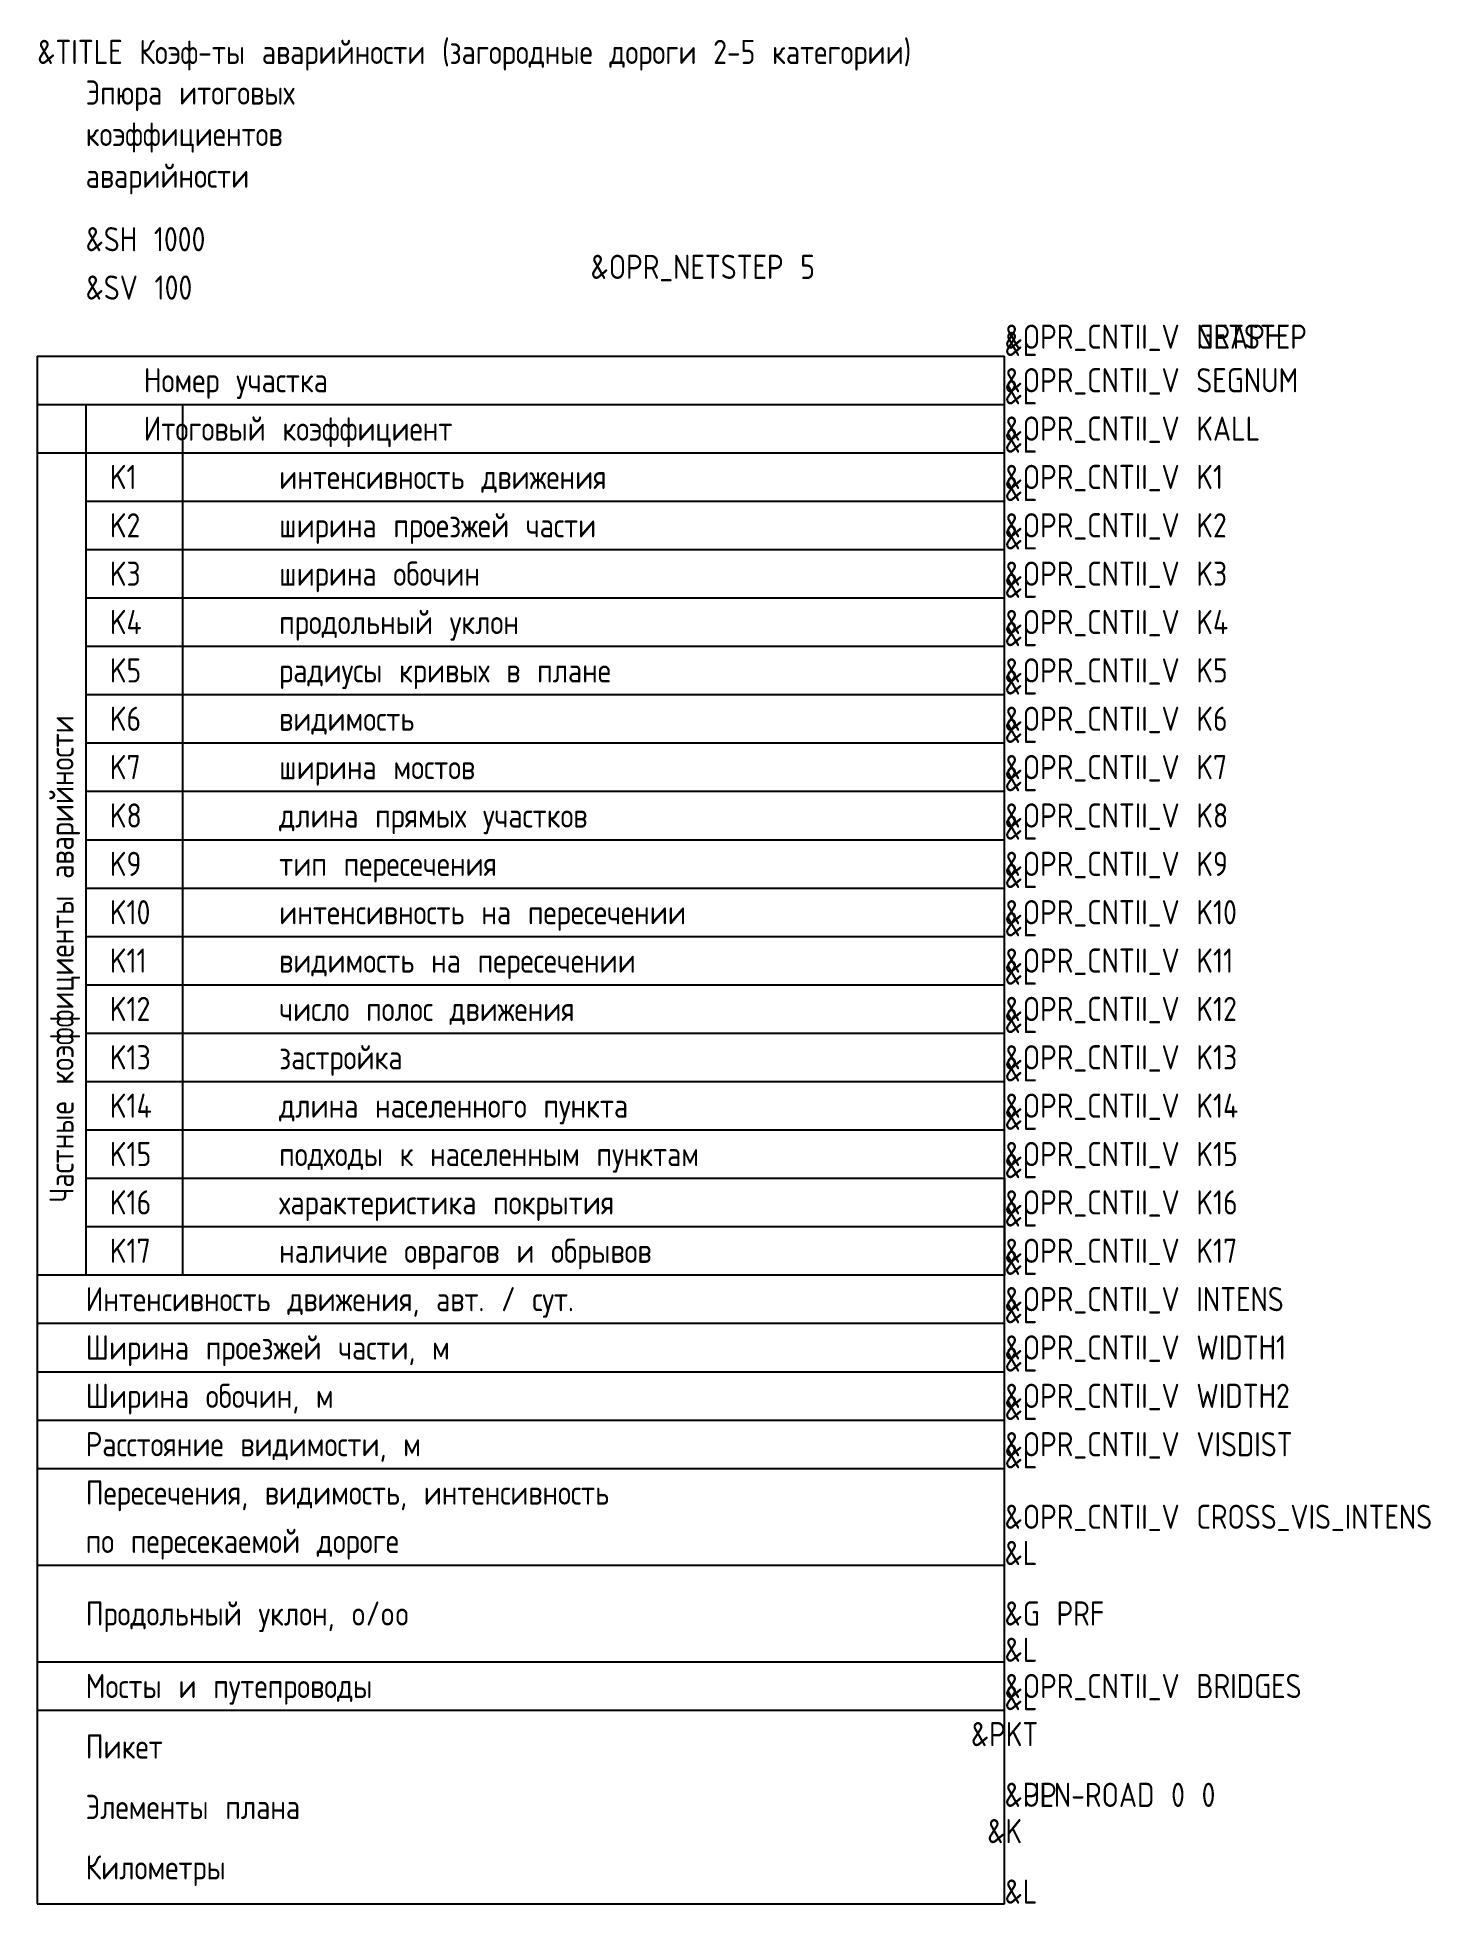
# Model space of a CAD drawing. Extents: x 0 to 144, y 0 to 193.
import ezdxf
from ezdxf.enums import TextEntityAlignment as Align

# ---------------------------------------------------------------- set-up
doc = ezdxf.new("R2010")
doc.units = 0
for name, color, linetype in [('Километры', 7, 'Continuous'), ('Коэффициенты', 7, 'Continuous'), ('Красные отметки', 1, 'Continuous'), ('Пикеты', 7, 'Continuous'), ('Прямые и кривые в плане', 7, 'Continuous'), ('Развернутый план', 7, 'Continuous'), ('Таблица', 7, 'Continuous')]:
    doc.layers.add(name, color=color, linetype=linetype)
doc.styles.get("Standard").update_dxf_attribs({"font": 'txt.shx'})

msp = doc.modelspace()

# ---------------------------------------------------------------- linework, layer by layer
at = {"linetype": 'Continuous'}
for p, q in [((100, 75), (100, 70)), ((100, 70), (100, 65)), ((100, 70), (100, 65)), ((0, 25), (2.84, 25))]:
    msp.add_line(p, q, dxfattribs=at)
at = {"layer": 'Таблица', "linetype": 'Continuous', "flags": 128}
for points in [[(0, 160), (0, 0)], [(0, 160), (100, 160)], [(100, 0), (100, 160)], [(0, 155), (100, 155)], [(5, 155), (5, 65)], [(15, 155), (15, 65)], [(0, 150), (100, 150)], [(5, 145), (100, 145)], [(5, 140), (100, 140)], [(5, 135), (100, 135)], [(5, 130), (100, 130)], [(5, 125), (100, 125)], [(5, 120), (100, 120)], [(5, 115), (100, 115)], [(5, 110), (100, 110)], [(5, 105), (100, 105)], [(5, 100), (100, 100)], [(5, 95), (100, 95)], [(5, 90), (100, 90)], [(5, 85), (100, 85)], [(5, 80), (100, 80)], [(5, 75), (100, 75)], [(5, 70), (100, 70)], [(0, 65), (100, 65)], [(0, 60), (100, 60)], [(0, 55), (100, 55)], [(0, 50), (100, 50)], [(0, 45), (100, 45)], [(0, 35), (100, 35)], [(0, 25), (100, 25)], [(0, 20), (100, 20)], [(0, 0), (100, 0)]]:
    msp.add_lwpolyline(points, dxfattribs=at)

# ---------------------------------------------------------------- texts
at = {"linetype": 'Continuous', "width": 0.8}
for s, p in [('&TITLE Коэф-ты аварийности (загородные дороги 2-5 категории)', (0, 190.19)), ('коэффициентов', (5, 181.71)), ('аварийности', (5, 177.39))]:
    msp.add_text(s, height=2.5, dxfattribs=at).set_placement(p)
at = {"layer": 'Километры', "linetype": 'Continuous', "width": 0.8}
msp.add_text('&K', height=2.5, dxfattribs=at).set_placement((100, 5.5), align=Align.BOTTOM_CENTER)
at = {"layer": 'Коэффициенты', "linetype": 'Continuous', "width": 0.8}
for s, p in [('&OPR_NETSTEP 5', (57.2, 167.22)), ('&OPR_CNTII_V GRAPH', (100, 160)), ('&OPR_CNTII_V NETSTEP', (100, 160))]:
    msp.add_text(s, height=2.5, dxfattribs=at).set_placement(p, align=Align.BOTTOM_LEFT)
at = {"layer": 'Красные отметки', "linetype": 'Continuous', "width": 0.8}
msp.add_text('&G PRF', height=2.5, dxfattribs=at).set_placement((100, 30), align=Align.MIDDLE_LEFT)
at = {"layer": 'Пикеты', "linetype": 'Continuous', "width": 0.8}
msp.add_text('&PKT', height=2.5, dxfattribs=at).set_placement((100, 15.53), align=Align.BOTTOM_CENTER)
at = {"layer": 'Прямые и кривые в плане', "linetype": 'Continuous', "width": 0.8}
msp.add_text('&PLN-ROAD 0 0', height=2.5, dxfattribs=at).set_placement((100, 10))
at = {"layer": 'Развернутый план', "linetype": 'Continuous', "width": 0.8}
msp.add_text('&UP', height=2.5, dxfattribs=at).set_placement((100, 10))
at = {"layer": 'Таблица', "linetype": 'Continuous', "width": 0.8}
for s, p in [('Эпюра итоговых', (5, 185.99)), ('&SH 1000', (5, 170.83)), ('&SV 100', (5, 165.83)), ('&L', (100, 160)), ('Номер участка', (11, 156.25)), ('&L', (100, 155)), ('Итоговый коэффициент', (11, 151.25)), ('&L', (100, 150)), ('K1', (7.5, 146.25)), ('интенсивность движения', (25, 146.25)), ('&L', (100, 145)), ('K2', (7.5, 141.25)), ('ширина проезжей части', (25, 141.25)), ('&L', (100, 140)), ('K3', (7.5, 136.25)), ('ширина обочин', (25, 136.25)), ('&L', (100, 135)), ('K4', (7.5, 131.25)), ('продольный уклон', (25, 131.25)), ('&L', (100, 130)), ('K5', (7.5, 126.25)), ('радиусы кривых в плане', (25, 126.25)), ('&L', (100, 125)), ('K6', (7.5, 121.25)), ('видимость', (25, 121.25)), ('&L', (100, 120)), ('K7', (7.5, 116.25)), ('ширина мостов', (25, 116.25)), ('&L', (100, 115)), ('K8', (7.5, 111.25)), ('длина прямых участков', (25, 111.25)), ('&L', (100, 110)), ('K9', (7.5, 106.25)), ('тип пересечения', (25, 106.25)), ('&L', (100, 105)), ('K10', (7.5, 101.25)), ('интенсивность на пересечении', (25, 101.25)), ('&L', (100, 100)), ('K11', (7.5, 96.25)), ('видимость на пересечении', (25, 96.25)), ('&L', (100, 95)), ('K12', (7.5, 91.25)), ('число полос движения', (25, 91.25)), ('&L', (100, 90)), ('K13', (7.5, 86.25)), ('застройка', (25, 86.25)), ('&L', (100, 85)), ('K14', (7.5, 81.25)), ('длина населенного пункта', (25, 81.25)), ('&L', (100, 80)), ('K15', (7.5, 76.25)), ('подходы к населенным пунктам', (25, 76.25)), ('&L', (100, 75)), ('K16', (7.5, 71.25)), ('характеристика покрытия', (25, 71.25)), ('&L', (100, 70)), ('K17', (7.5, 66.25)), ('наличие оврагов и обрывов', (25, 66.25)), ('&L', (100, 65)), ('Интенсивность движения, авт. / сут.', (5, 61.25)), ('&L', (100, 60)), ('Ширина проезжей части, м', (5, 56.25)), ('&L', (100, 55)), ('Ширина обочин, м', (5, 51.25)), ('&L', (100, 50)), ('Расстояние видимости, м', (5, 46.25)), ('&L', (100, 45)), ('Пересечения, видимость, интенсивность', (5, 41.25)), ('по пересекаемой дороге', (5, 36.25)), ('&L', (100, 35)), ('Продольный уклон, o/oo', (5, 28.75)), ('&L', (100, 25)), ('Мосты и путепроводы', (5, 21.25)), ('&L', (100, 20)), ('Пикет', (5, 15)), ('Элементы плана', (5, 8.75)), ('Километры', (5, 2.5)), ('&L', (100, 0))]:
    msp.add_text(s, height=2.5, dxfattribs=at).set_placement(p)
for s, p in [('&OPR_CNTII_V SEGNUM', (100, 157.5)), ('&OPR_CNTII_V KALL', (100, 152.5)), ('&OPR_CNTII_V K1', (100, 147.5)), ('&OPR_CNTII_V K2', (100, 142.5)), ('&OPR_CNTII_V K3', (100, 137.5)), ('&OPR_CNTII_V K4', (100, 132.5)), ('&OPR_CNTII_V K5', (100, 127.5)), ('&OPR_CNTII_V K6', (100, 122.5)), ('&OPR_CNTII_V K7', (100, 117.5)), ('&OPR_CNTII_V K8', (100, 112.5)), ('&OPR_CNTII_V K9', (100, 107.5)), ('&OPR_CNTII_V K10', (100, 102.5)), ('&OPR_CNTII_V K11', (100, 97.5)), ('&OPR_CNTII_V K12', (100, 92.5)), ('&OPR_CNTII_V K13', (100, 87.5)), ('&OPR_CNTII_V K14', (100, 82.5)), ('&OPR_CNTII_V K15', (100, 77.5)), ('&OPR_CNTII_V K16', (100, 72.5)), ('&OPR_CNTII_V K17', (100, 67.5)), ('&OPR_CNTII_V INTENS', (100, 62.5)), ('&OPR_CNTII_V WIDTH1', (100, 57.5)), ('&OPR_CNTII_V WIDTH2', (100, 52.5)), ('&OPR_CNTII_V VISDIST', (100, 47.5)), ('&OPR_CNTII_V CROSS_VIS_INTENS', (100, 40)), ('&OPR_CNTII_V BRIDGES', (100, 22.5))]:
    msp.add_text(s, height=2.5, dxfattribs=at).set_placement(p, align=Align.MIDDLE_LEFT)
msp.add_text('Частные коэффициенты аварийности', height=2.5, rotation=90.0002, dxfattribs=at).set_placement((3.75, 72.5))

doc.saveas('drawing.dxf')
